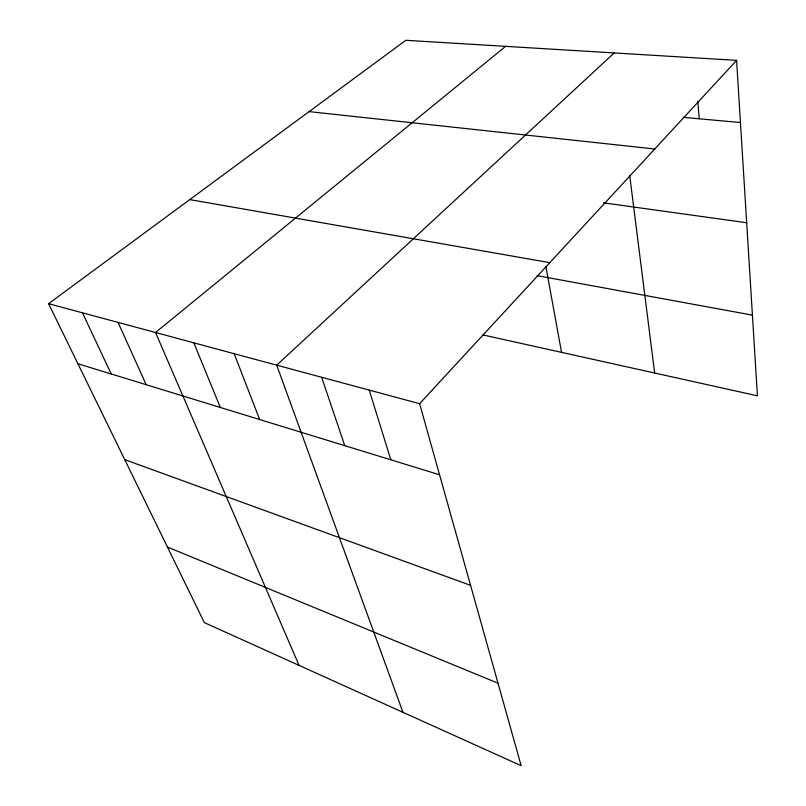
<?xml version="1.0" encoding="UTF-8"?>
<svg xmlns="http://www.w3.org/2000/svg" width="806" height="806" viewBox="0 0 806 806"><rect width="100%" height="100%" fill="white"/><g stroke="black" fill="none" stroke-linecap="round" stroke-linejoin="round"><path stroke-width="1.21" d="M419.624 403.685L736.593 60.359L405.821 40.3L48.572 303.681L204.351 622.615L521.15 765.7L419.624 403.685L48.572 303.681M614.232 52.934L276.71 365.168L402.95 712.313M505.624 46.355L155.538 332.505L299.046 665.383M683.196 117.333L740.462 122.532M309.091 111.611L654.774 148.989M603.543 202.84L746.678 222.748M189.753 199.596L549.823 262.655M537.128 275.652L752.411 315.126M482.995 334.943L757.428 395.817L736.593 60.359M77.92 363.758L439.552 474.754M124.749 459.642L470.573 585.347M167.436 547.042L498.017 683.226M82.454 312.809L111.238 373.984M118.069 322.41L146.188 384.714M193.823 342.832L220.33 407.463M234.163 353.703L259.683 419.543M321.654 377.279L344.767 445.658M369.219 390.104L390.839 459.803M545.904 266.695L561.56 352.373M629.677 175.305L654.643 373.017M697.795 101.365L699.265 118.794"/></g></svg>
